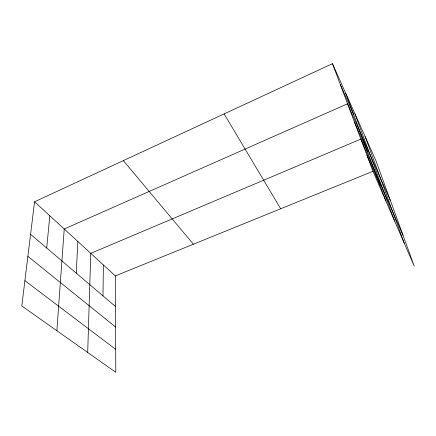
<?xml version="1.0" encoding="UTF-8"?>
<svg xmlns="http://www.w3.org/2000/svg" width="436" height="436" viewBox="0 0 436 436"><rect width="100%" height="100%" fill="white"/><g stroke="black" fill="none" stroke-linecap="round" stroke-linejoin="round"><path stroke-width="0.65" d="M102.989 295.891L103.37 264.93M87.696 352.484L90.759 253.354L360.85 139.095L403.006 235.244M76.246 273.143L77.848 241.506M56.86 330.711L64.223 228.998L347.563 103.784L390.482 200.762M46.712 248.024L49.818 215.776M34.564 201.781L21.8 305.958L115.807 372.333L115.333 275.906L34.564 201.781L332.466 63.667L375.908 160.655L414.2 266.053L372.971 171.299L332.466 63.667M115.333 275.906L372.971 171.299M24.901 280.659L115.693 349.35M27.877 256.352L115.584 327.011M30.58 234.301L115.48 306.519M123.328 160.628L193.393 244.209M224.12 113.9L280.691 208.768M340.26 84.388L353.563 114.276M354.413 121.987L367.619 151.973M367.09 155.679L380.127 185.523M345.775 93.386L385.898 201.001M354.931 113.818L394.629 221.079M365.145 136.621L404.232 243.152"/></g></svg>
